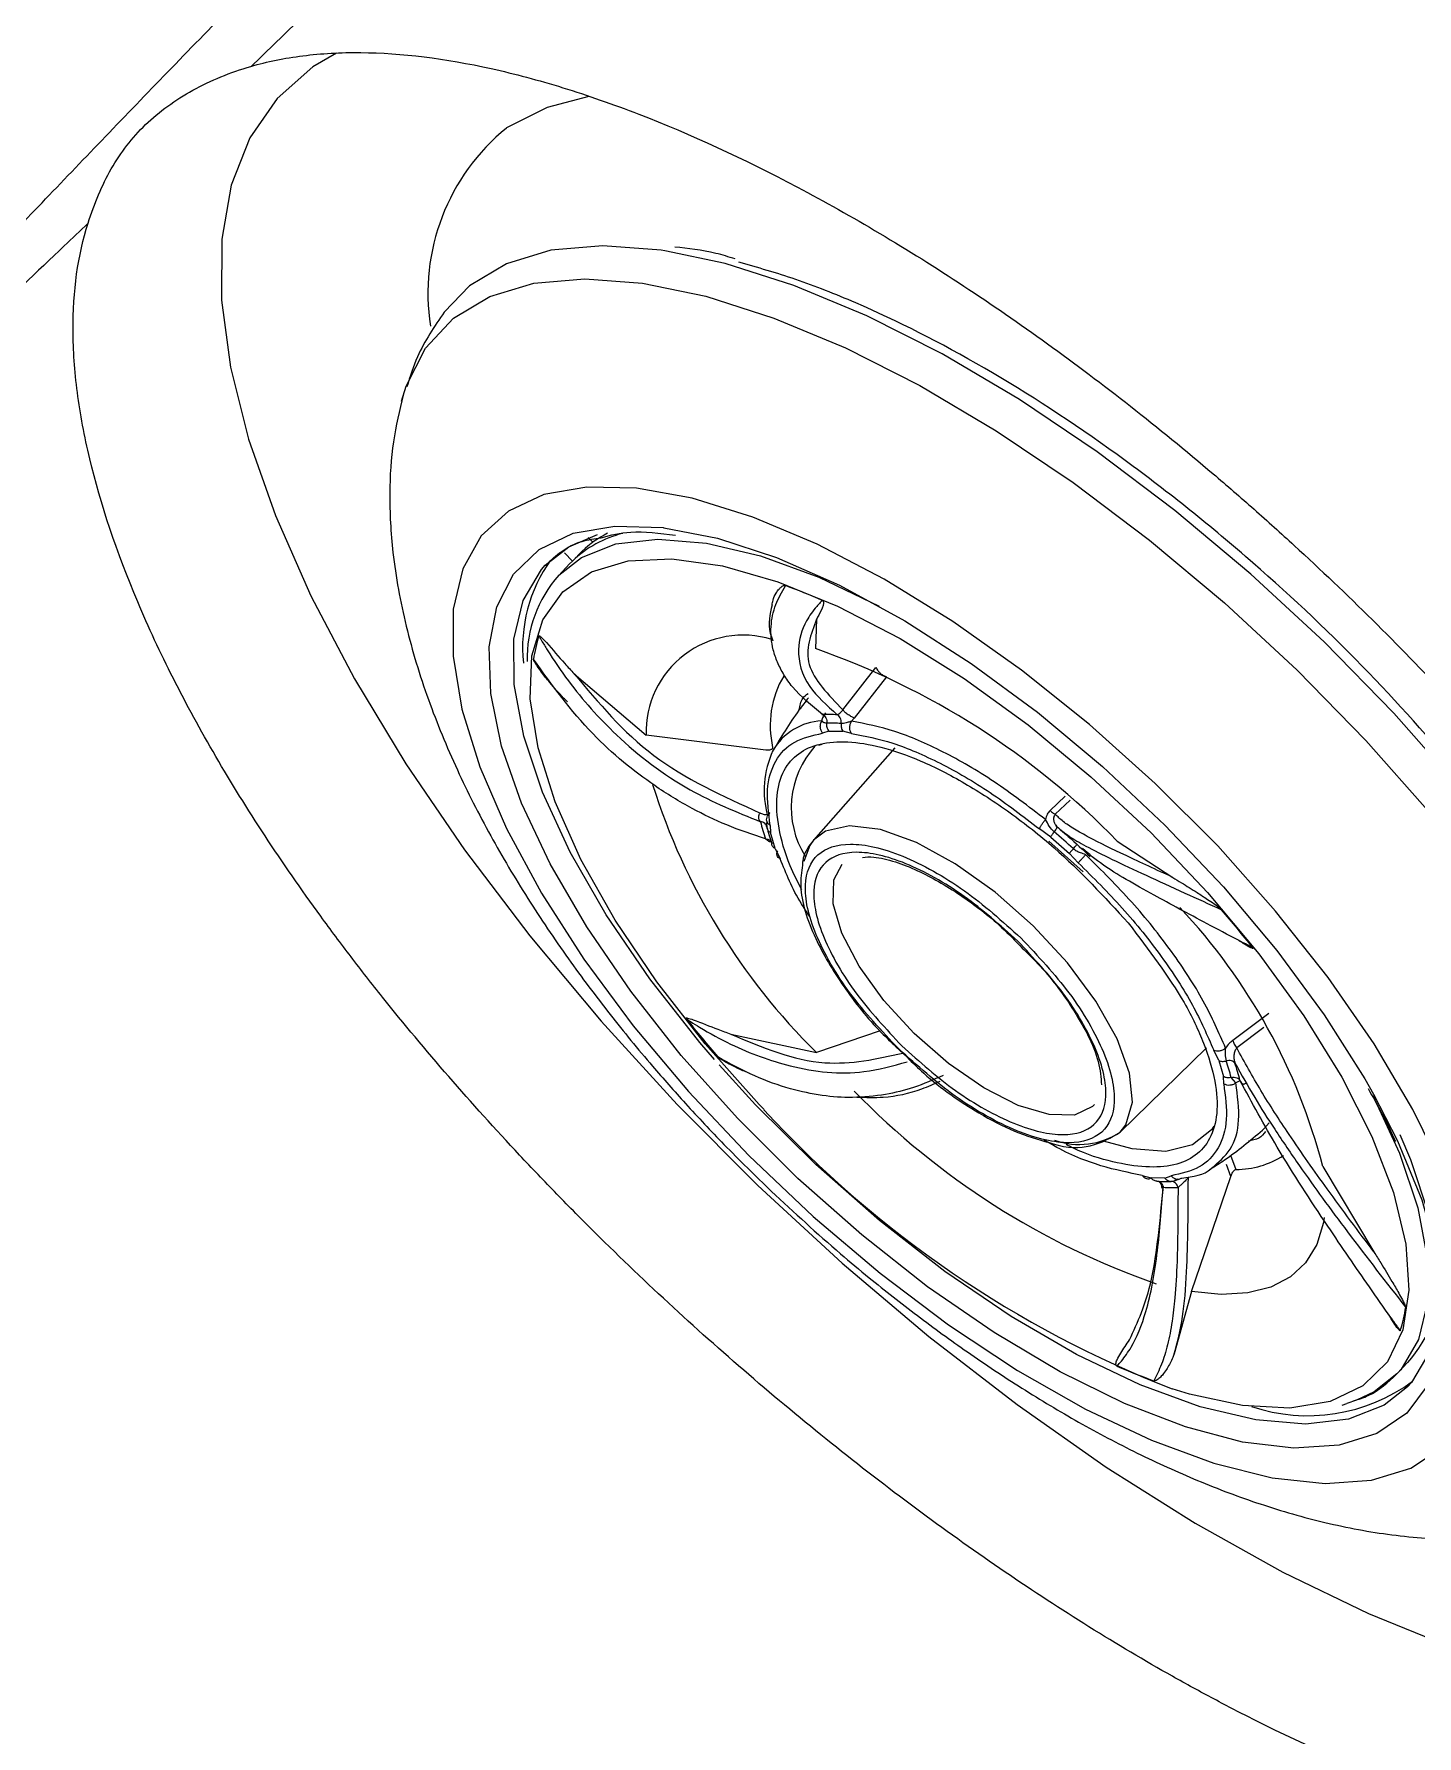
# Model space of a CAD drawing. Header units: inches. Extents: x 2 to 86, y -22 to 129.
# Drawn here: x 67.123 to 68.759, y 69.272 to 71.286 of the extents above; entities that cross this region are included whole.
import ezdxf

# ---------------------------------------------------------------- set-up
doc = ezdxf.new("R2010")
doc.units = ezdxf.units.IN
doc.header["$MEASUREMENT"] = 0
doc.layers.add('BDIM_CYAN', color=4, linetype='Continuous')

# ---------------------------------------------------------------- blocks, each defined once
blk = doc.blocks.new('2020 RHYTHM')
at = {"layer": 'BDIM_CYAN', "color": 3}
for p, q in [((65.4053, 69.705), (65.4106, 69.6994)), ((65.3772, 69.6871), (65.3864, 69.6773)), ((65.3981, 69.6888), (65.3864, 69.6773)), ((65.3832, 69.674), (65.3702, 69.6603)), ((65.3864, 69.6773), (65.3832, 69.674)), ((65.6754, 69.6083), (65.674, 69.5735)), ((65.3885, 69.5439), (65.4736, 69.4713)), ((65.7066, 69.501), (65.7457, 69.5513)), ((65.7583, 69.5404), (65.7201, 69.4915)), ((65.7201, 69.4915), (65.7169, 69.4876)), ((65.6154, 69.4534), (65.4736, 69.4713)), ((65.678, 69.4594), (65.6822, 69.4605)), ((65.6901, 69.4761), (65.6826, 69.4735)), ((65.6901, 69.4761), (65.7066, 69.4758)), ((65.7168, 69.4731), (65.7066, 69.4758)), ((65.7682, 69.4563), (65.6719, 69.3471)), ((65.9697, 69.3991), (65.9518, 69.3821)), ((65.9754, 69.3942), (65.9579, 69.3776)), ((65.6206, 69.3645), (65.6208, 69.3562)), ((65.9525, 69.3507), (65.9391, 69.3604)), ((65.9603, 69.3623), (65.9584, 69.3648)), ((65.6264, 69.3371), (65.6208, 69.3562)), ((65.9503, 69.3456), (65.991, 69.3093)), ((65.9525, 69.3507), (65.9746, 69.3313)), ((66.0313, 69.3457), (66.097, 69.3029)), ((65.6264, 69.3371), (65.6324, 69.3248)), ((65.9851, 69.3202), (65.9746, 69.3313)), ((66.2107, 69.1419), (66.168, 69.1098)), ((65.5738, 69.1175), (65.6753, 69.0956)), ((65.7505, 69.1212), (65.6753, 69.0956)), ((66.2049, 69.1254), (66.1726, 69.1011)), ((65.7694, 69.1026), (65.7827, 69.09)), ((66.0347, 69.0016), (66.137, 69.1011)), ((66.1513, 69.0863), (66.1454, 69.0985)), ((66.1513, 69.0863), (66.1569, 69.0672)), ((66.1572, 69.0588), (66.1569, 69.0672)), ((66.1717, 69.0597), (66.1661, 69.0661)), ((66.1757, 69.0616), (66.1717, 69.0597)), ((66.1658, 68.9489), (66.1607, 68.963)), ((66.1654, 68.9744), (66.1717, 68.9573)), ((66.2746, 68.9607), (66.3351, 68.8597)), ((66.0609, 68.9503), (66.0711, 68.9475)), ((66.0876, 68.9472), (66.0711, 68.9475)), ((66.0876, 68.9472), (66.0951, 68.9498)), ((66.1034, 68.9456), (66.0992, 68.9442)), ((66.1034, 68.9456), (66.1026, 68.9458)), ((66.119, 68.8128), (66.1658, 68.9489)), ((66.119, 68.8128), (66.0988, 68.739)), ((66.3622, 68.7154), (66.3753, 68.7291)), ((66.2974, 68.6785), (66.3028, 68.6805)), ((66.3143, 68.6842), (66.3029, 68.6804))]:
    blk.add_line(p, q, dxfattribs=at)
at = {"layer": 'BDIM_CYAN', "color": 3, "flags": 128}
for points in [[(65.1073, 70.2783), (65.0794, 70.2619), (65.0369, 70.2247), (65.0046, 70.178), (64.9827, 70.1222), (64.9716, 70.058), (64.9713, 69.9859), (64.9818, 69.9068), (65.0031, 69.8215), (65.0349, 69.731), (65.0769, 69.6361), (65.1286, 69.5379), (65.1895, 69.4374), (65.2589, 69.3357), (65.3361, 69.2338), (65.4203, 69.1329), (65.5106, 69.034), (65.606, 68.9382), (65.7056, 68.8464), (65.8082, 68.7597), (65.9127, 68.679), (66.0182, 68.6051), (66.1234, 68.5388), (66.2272, 68.4808), (66.3286, 68.4317), (66.4264, 68.392)], [(65.4057, 70.227), (65.3564, 70.214), (65.3085, 70.1897)], [(65.4959, 70.0444), (65.4915, 70.0451), (65.4224, 70.0503), (65.3611, 70.045), (65.3083, 70.0291), (65.2648, 70.0031), (65.2348, 69.9719)], [(66.4357, 69.41), (66.3586, 69.4971), (66.276, 69.5815), (66.1892, 69.6619), (66.0993, 69.7372), (66.0076, 69.8063), (65.9154, 69.8683), (65.824, 69.9223), (65.7347, 69.9676), (65.6487, 70.0034), (65.5672, 70.0294), (65.4959, 70.0444)], [(65.1842, 69.8663), (65.1898, 69.8842), (65.2126, 69.929), (65.2457, 69.9645), (65.2886, 69.9902), (65.3407, 70.0059), (65.4013, 70.0111), (65.4695, 70.006), (65.5443, 69.9905), (65.6247, 69.9648), (65.7096, 69.9295), (65.7978, 69.8848), (65.888, 69.8315), (65.979, 69.7703), (66.0695, 69.702), (66.1583, 69.6277), (66.244, 69.5483), (66.3255, 69.465), (66.4016, 69.379)], [(66.2187, 69.2631), (66.1501, 69.3401), (66.0763, 69.4141), (65.9985, 69.4839), (65.9181, 69.5482), (65.8366, 69.6058), (65.7554, 69.6558), (65.676, 69.6972), (65.5998, 69.7293), (65.5281, 69.7515), (65.4623, 69.7634), (65.4034, 69.7648), (65.3526, 69.7558), (65.3107, 69.7363), (65.2786, 69.7069), (65.2567, 69.668), (65.2455, 69.6203), (65.2452, 69.5647), (65.2557, 69.5021), (65.2769, 69.4337), (65.3085, 69.3607), (65.3497, 69.2843), (65.4, 69.2061), (65.4584, 69.1273), (65.5239, 69.0494), (65.5952, 68.9737), (65.6712, 68.9016), (65.7505, 68.8344), (65.8316, 68.7733), (65.9131, 68.7194), (65.9936, 68.6736), (66.0716, 68.6368), (66.1457, 68.6096), (66.2147, 68.5925), (66.2772, 68.5858), (66.3321, 68.5896), (66.3786, 68.6039), (66.4156, 68.6284)], [(66.4176, 68.9536), (66.3811, 69.0284), (66.3352, 69.1059), (66.2808, 69.1846), (66.2187, 69.2631)], [(65.5153, 69.0923), (65.4555, 69.1683), (65.4034, 69.2443), (65.36, 69.3189), (65.3262, 69.3908), (65.3026, 69.4583), (65.2898, 69.5204), (65.2879, 69.5756), (65.297, 69.6231), (65.3169, 69.6618), (65.3472, 69.6909), (65.3873, 69.7101), (65.4365, 69.7187), (65.4938, 69.7168), (65.4946, 69.7167)], [(65.3544, 69.6723), (65.3821, 69.6941), (65.4161, 69.7085)], [(65.3702, 69.6604), (65.3971, 69.6815), (65.438, 69.6976), (65.4877, 69.7033), (65.545, 69.6985), (65.6089, 69.6833), (65.678, 69.658), (65.7494, 69.624)], [(65.4946, 69.7167), (65.5581, 69.7042), (65.6281, 69.6814), (65.7025, 69.6486), (65.7797, 69.6066), (65.8584, 69.5562), (65.937, 69.4983), (66.0139, 69.434), (66.0877, 69.3647), (66.1569, 69.2917), (66.2202, 69.2164), (66.2763, 69.1402), (66.3241, 69.0647), (66.3345, 69.0465)], [(65.5545, 69.0875), (65.5373, 69.1076), (65.478, 69.183), (65.4265, 69.2585), (65.3839, 69.3326), (65.3511, 69.4036), (65.3288, 69.4702), (65.3174, 69.5311), (65.3171, 69.5849), (65.328, 69.6306), (65.3498, 69.6672), (65.3544, 69.6723)], [(65.5434, 69.106), (65.4862, 69.1792), (65.4369, 69.2524), (65.3966, 69.324), (65.366, 69.3924), (65.3459, 69.4563), (65.3366, 69.5143), (65.3385, 69.565), (65.3513, 69.6076), (65.375, 69.6409), (65.4089, 69.6644), (65.4523, 69.6775), (65.5043, 69.6799), (65.5639, 69.6716), (65.6297, 69.6528), (65.7003, 69.6239), (65.7742, 69.5854), (65.8499, 69.5383), (65.9257, 69.4835), (66.0001, 69.4221), (66.0714, 69.3556), (66.1381, 69.2852), (66.1988, 69.2125), (66.2522, 69.1392), (66.2971, 69.0666), (66.3327, 68.9964), (66.3581, 68.93), (66.3728, 68.8689), (66.3765, 68.8144), (66.3692, 68.7677), (66.3509, 68.7296), (66.322, 68.7011), (66.2832, 68.6828), (66.2354, 68.675), (66.1794, 68.678), (66.1166, 68.6915), (66.0964, 68.6977)], [(66.0347, 69.0016), (66.0416, 69.0103), (66.0494, 69.0368), (66.0458, 69.0714), (66.0311, 69.112), (66.0061, 69.1563), (65.9723, 69.2017), (65.9317, 69.2457), (65.8866, 69.2855), (65.8396, 69.3189), (65.7935, 69.3441), (65.7509, 69.3594), (65.7144, 69.364), (65.6859, 69.3577), (65.6719, 69.3471)], [(65.6719, 69.3471), (65.6673, 69.3408), (65.6605, 69.3219)], [(66.0045, 69.034), (66.0021, 69.0317), (65.9807, 69.0217), (65.9506, 69.0222), (65.914, 69.0331), (65.8733, 69.0538), (65.8314, 69.0827), (65.7911, 69.1181), (65.7551, 69.1573), (65.7259, 69.1978), (65.7054, 69.2368), (65.6951, 69.2716), (65.6957, 69.3), (65.7058, 69.3185)], [(65.6132, 69.0281), (65.6073, 69.0343), (65.5434, 69.106)], [(66.3345, 69.0465), (66.3628, 68.9913), (66.3916, 68.9215), (66.4098, 68.8565), (66.4172, 68.7977), (66.4136, 68.7462), (66.3991, 68.703), (66.3739, 68.669), (66.3386, 68.6448), (66.2938, 68.6309), (66.2404, 68.6275), (66.1795, 68.6348), (66.1122, 68.6526), (66.0398, 68.6804), (65.9638, 68.7179), (65.8857, 68.7642), (65.8068, 68.8185), (65.7289, 68.8798), (65.6534, 68.9467), (65.5817, 69.018), (65.5153, 69.0923)], [(66.3748, 68.7001), (66.3472, 68.6784), (66.3051, 68.6619), (66.2541, 68.656), (66.1951, 68.661), (66.1293, 68.6766), (66.0582, 68.7026), (65.9832, 68.7385), (65.9057, 68.7834), (65.8274, 68.8366), (65.7499, 68.8969), (65.6747, 68.9631), (65.6033, 69.0338), (65.5601, 69.0811)], [(66.3339, 69.0449), (66.3654, 68.9766), (66.3871, 68.9118), (66.3982, 68.8527), (66.3984, 68.8004), (66.3879, 68.756), (66.3667, 68.7203), (66.3622, 68.7154)], [(66.1456, 69.0085), (66.1427, 69.0043), (66.1205, 68.9863), (66.0888, 68.9786), (66.0488, 68.9817), (66.0151, 68.9909)], [(66.202, 69.0027), (66.2049, 69.0054), (66.2111, 69.0124)], [(66.3655, 68.9986), (66.3782, 68.9689), (66.4005, 68.9023), (66.4119, 68.8414), (66.4122, 68.7876), (66.4013, 68.7419), (66.3795, 68.7053), (66.3748, 68.7001)], [(66.2762, 68.9003), (66.2752, 68.8944), (66.2673, 68.8685), (66.2542, 68.847), (66.2361, 68.8301), (66.2131, 68.8181), (66.1857, 68.8112), (66.1542, 68.8094), (66.119, 68.8128)], [(66.3622, 68.7154), (66.3353, 68.6942), (66.3143, 68.6842)]]:
    blk.add_lwpolyline(points, dxfattribs=at)
at = {"layer": 'BDIM_CYAN', "color": 3}
for centre, radius, start, end in [((65.4673, 69.9941), 0.2519, 129.0788, 188.884), ((65.4791, 69.5791), 0.135, 104.1345, 133.331), ((65.4847, 69.5989), 0.1249, 117.0447, 133.9413), ((65.5049, 69.5752), 0.1774, 144.4047, 186.0688), ((65.4828, 69.5613), 0.15, 138.6426, 181.1394), ((65.3816, 68.9443), 0.7493, 66.3567, 69.944), ((65.5043, 69.538), 0.1655, 162.1808, 172.006), ((65.5882, 69.475), 0.1146, 72.5228, 181.8169), ((65.3701, 68.7028), 0.9223, 44.1979, 70.7615), ((65.7359, 69.4826), 0.1154, 149.491, 192.9821), ((65.6848, 69.4176), 0.0706, 92.6507, 149.936), ((65.6885, 69.3394), 0.1563, 85.851, 92.2576), ((65.6935, 69.334), 0.1514, 85.8509, 92.2576), ((65.7272, 69.4056), 0.1138, 155.4005, 195.2988), ((65.7545, 69.3853), 0.109, 138.0132, 211.7543), ((66.215, 69.6436), 0.7691, 197.4679, 225.4321), ((65.8754, 69.4361), 0.2747, 194.1978, 198.5973), ((65.8745, 69.4277), 0.266, 194.1977, 198.5973), ((65.4036, 68.7026), 0.8566, 47.7754, 49.7927), ((65.5888, 68.7823), 0.7086, 14.5751, 43.1924), ((65.0554, 68.3195), 1.4497, 38.3827, 40.6928), ((66.6576, 70.0358), 1.4497, 218.3827, 220.6931), ((65.9082, 69.0009), 0.266, 14.1977, 18.5973), ((65.9102, 68.9955), 0.2747, 14.1977, 18.5973), ((66.3813, 69.6929), 0.9223, 224.1979, 250.7615), ((66.5652, 69.9019), 1.2923, 222.5497, 248.7297), ((65.9864, 69.0738), 0.0869, 250.3039, 303.8022), ((66.1727, 69.0583), 0.1009, 269.4559, 303.1202), ((66.0895, 69.1022), 0.1591, 265.933, 269.4708), ((66.097, 69.0922), 0.1564, 265.8519, 272.2571), ((66.0893, 69.0845), 0.1414, 269.4847, 272.3641), ((66.2642, 68.8277), 0.1486, 318.4041, 2.1336), ((66.2087, 68.8173), 0.1655, 342.1808, 352.006), ((66.3313, 69.4111), 0.7493, 246.3567, 249.9443), ((66.2567, 68.8749), 0.209, 251.4579, 306.4282)]:
    blk.add_arc(centre, radius, start, end, dxfattribs=at)
for points, knots in [([(69.1048, 74.7616), (69.0956, 74.7524), (69.0816, 74.7383), (69.056, 74.7129), (69.0282, 74.685), (68.9587, 74.6155), (68.8566, 74.5135), (68.7116, 74.3683), (68.5697, 74.2266), (68.4156, 74.0724), (68.2517, 73.9085), (68.0924, 73.7493), (67.92, 73.5768), (67.7419, 73.3987), (67.5327, 73.1895), (67.2797, 72.9366), (66.9939, 72.6509), (66.6585, 72.3153), (66.3273, 71.9843), (66.0323, 71.6891), (65.7968, 71.4537), (65.616, 71.2727), (65.431, 71.088), (65.216, 70.8728), (64.9666, 70.6234), (64.6903, 70.3472), (64.4313, 70.0881), (64.2268, 69.8836), (64.0824, 69.7393), (63.9715, 69.6283), (63.8651, 69.522), (63.7679, 69.4247), (63.6858, 69.3427), (63.6153, 69.2722), (63.5707, 69.2275), (63.5493, 69.2061)], [0, 0, 0, 0, 0.006365, 0.009764, 0.017568, 0.025492, 0.056944, 0.085563, 0.119845, 0.147412, 0.182746, 0.222022, 0.245651, 0.28829, 0.330227, 0.371459, 0.438659, 0.497267, 0.56305, 0.62302, 0.656055, 0.685845, 0.715413, 0.748649, 0.790911, 0.832792, 0.874293, 0.905722, 0.922128, 0.937153, 0.954064, 0.968581, 0.979884, 0.990356, 1, 1, 1, 1]), ([(63.7443, 69.0474), (63.7552, 69.0583), (63.7772, 69.0804), (63.8108, 69.1142), (63.8453, 69.1492), (63.8807, 69.1851), (63.917, 69.2221), (63.9542, 69.2602), (63.9923, 69.2994), (64.0313, 69.3396), (64.1078, 69.4189), (64.2325, 69.5488), (64.3619, 69.6847), (64.4588, 69.7866), (64.5144, 69.845), (64.5732, 69.9068), (64.6352, 69.972), (64.7003, 70.0402), (64.7684, 70.1114), (64.8394, 70.1854), (64.913, 70.2617), (64.9894, 70.3404), (65.0407, 70.3929), (65.0669, 70.4197)], [0, 0, 0, 0, 0.025449, 0.0514793, 0.078091, 0.1052843, 0.1330592, 0.1614161, 0.190355, 0.219876, 0.2499794, 0.3637356, 0.499981, 0.538926, 0.5803295, 0.6241909, 0.6705096, 0.7192849, 0.7705162, 0.8242031, 0.8803456, 0.938944, 1, 1, 1, 1]), ([(65.1262, 70.379), (65.1164, 70.3694), (65.0967, 70.3502), (65.0668, 70.3212), (65.0367, 70.2919), (65.0163, 70.2722), (65.0061, 70.2623)], [0, 0, 0, 0, 0.247924, 0.497231, 0.747922, 1, 1, 1, 1]), ([(65.0059, 70.2626), (65.0252, 70.2682), (65.0458, 70.2724), (65.0892, 70.2779), (65.1121, 70.2792), (65.1843, 70.2785), (65.2357, 70.2721), (65.3179, 70.2539), (65.3462, 70.2463), (65.3898, 70.2329), (65.4045, 70.228), (65.4345, 70.2176), (65.4497, 70.212), (65.526, 70.1824), (65.5886, 70.1536), (65.6849, 70.1027), (65.7174, 70.0844), (65.7831, 70.0454), (65.8165, 70.0245), (65.9158, 69.9591), (65.9816, 69.9116), (66.0797, 69.8347), (66.1122, 69.8081), (66.161, 69.7667), (66.1771, 69.7527), (66.2092, 69.7244), (66.225, 69.7101), (66.3035, 69.6381), (66.364, 69.5783), (66.4366, 69.5009), (66.4509, 69.4853), (66.4794, 69.4538), (66.4935, 69.4378), (66.535, 69.39), (66.5617, 69.358), (66.6386, 69.262), (66.6858, 69.1977), (66.7505, 69.1011), (66.7711, 69.0687), (66.8095, 69.005), (66.8273, 68.9736), (66.8769, 68.8806), (66.9047, 68.8204), (66.9327, 68.7473), (66.938, 68.7328), (66.9477, 68.7043), (66.9522, 68.6903), (66.9645, 68.6488), (66.978, 68.5953), (66.9856, 68.5453), (66.9901, 68.497), (66.9909, 68.4737), (66.9887, 68.4069), (66.9811, 68.3673), (66.961, 68.3151), (66.9529, 68.2989), (66.9384, 68.2765), (66.9332, 68.2693), (66.922, 68.2556), (66.9161, 68.2491), (66.8847, 68.2184), (66.8543, 68.1996), (66.8009, 68.1799), (66.7818, 68.1747), (66.7512, 68.1692), (66.7407, 68.1677), (66.719, 68.1655), (66.708, 68.1647), (66.6514, 68.1629), (66.6022, 68.1673), (66.5225, 68.1826), (66.495, 68.1892), (66.4379, 68.2053), (66.4087, 68.2147), (66.3196, 68.247), (66.258, 68.2738), (66.178, 68.3137), (66.1619, 68.3221), (66.1294, 68.3394), (66.1129, 68.3484), (66.0637, 68.3761), (66.0308, 68.3956), (65.9318, 68.4573), (65.8654, 68.5025), (65.7653, 68.5765), (65.7318, 68.6022), (65.6659, 68.6548), (65.6333, 68.6818), (65.5369, 68.7645), (65.4742, 68.8222), (65.3979, 68.8977), (65.3828, 68.913), (65.3531, 68.9435), (65.3384, 68.9588), (65.2952, 69.005), (65.2393, 69.0669), (65.1869, 69.1297), (65.149, 69.1771), (65.1366, 69.193), (65.1123, 69.2249), (65.1003, 69.2409), (65.0421, 69.3209), (65.0007, 69.3839), (64.9464, 69.4769), (64.9297, 69.5076), (64.9065, 69.5534), (64.8991, 69.5686), (64.885, 69.5989), (64.8783, 69.614), (64.8469, 69.6881), (64.828, 69.7446), (64.8088, 69.8251), (64.8039, 69.8512), (64.7989, 69.8894), (64.7977, 69.9019), (64.796, 69.9264), (64.7955, 69.9383), (64.7952, 69.9967), (64.8012, 70.0391), (64.8133, 70.077)], [0, 0, 0, 0, 0.015625, 0.015625, 0.03125, 0.03125, 0.0625, 0.0625, 0.078125, 0.078125, 0.085938, 0.085938, 0.09375, 0.09375, 0.125, 0.125, 0.140625, 0.140625, 0.15625, 0.15625, 0.1875, 0.1875, 0.203125, 0.203125, 0.210938, 0.210938, 0.21875, 0.21875, 0.25, 0.25, 0.257813, 0.257813, 0.265625, 0.265625, 0.28125, 0.28125, 0.3125, 0.3125, 0.328125, 0.328125, 0.34375, 0.34375, 0.375, 0.375, 0.382813, 0.382813, 0.390625, 0.390625, 0.40625, 0.421875, 0.421875, 0.4375, 0.4375, 0.46875, 0.46875, 0.484375, 0.484375, 0.492188, 0.492188, 0.5, 0.5, 0.53125, 0.53125, 0.546875, 0.546875, 0.554688, 0.554688, 0.5625, 0.5625, 0.59375, 0.59375, 0.609375, 0.609375, 0.625, 0.625, 0.65625, 0.65625, 0.664063, 0.664063, 0.671875, 0.671875, 0.6875, 0.6875, 0.71875, 0.71875, 0.734375, 0.734375, 0.75, 0.75, 0.78125, 0.78125, 0.789063, 0.789063, 0.796875, 0.796875, 0.8125, 0.828125, 0.828125, 0.835938, 0.835938, 0.84375, 0.84375, 0.875, 0.875, 0.890625, 0.890625, 0.898438, 0.898438, 0.90625, 0.90625, 0.9375, 0.9375, 0.953125, 0.953125, 0.960938, 0.960938, 0.96875, 0.96875, 1, 1, 1, 1]), ([(64.8133, 70.077), (64.817, 70.0888), (64.8211, 70.1), (64.8302, 70.1215), (64.8352, 70.1317), (64.8519, 70.1608), (64.8653, 70.1782), (64.8975, 70.2092), (64.9163, 70.2228), (64.9584, 70.246), (64.9817, 70.2555), (65.0059, 70.2626)], [0, 0, 0, 0, 0.125, 0.125, 0.25, 0.25, 0.5, 0.5, 0.75, 0.75, 1, 1, 1, 1]), ([(64.8133, 70.077), (64.8039, 70.0681), (64.7622, 70.0284), (64.681, 69.9511), (64.5629, 69.8385), (64.4312, 69.7131), (64.2998, 69.5878), (64.1823, 69.4753), (64.0861, 69.3826), (64.0055, 69.3046), (63.9351, 69.236), (63.8683, 69.1704), (63.8048, 69.1078), (63.7642, 69.0673), (63.7443, 69.0474)], [0, 0, 0, 0, 0.026068, 0.115966, 0.22419, 0.350742, 0.476185, 0.5844, 0.675389, 0.745148, 0.812487, 0.877408, 0.939911, 1, 1, 1, 1]), ([(65.5791, 70.0347), (65.5714, 70.0371), (65.5459, 70.045), (65.5234, 70.0472), (65.5076, 70.0487)], [0, 0, 0, 0, 0.3001902, 1, 1, 1, 1]), ([(66.4403, 69.4221), (66.4015, 69.4662), (66.3215, 69.5571), (66.2062, 69.6643), (66.1078, 69.7459), (66.0046, 69.8241), (65.8732, 69.9099), (65.746, 69.9741), (65.6501, 70.0119), (65.6057, 70.0245), (65.5834, 70.0308)], [0, 0, 0, 0, 0.153246, 0.315672, 0.400361, 0.485067, 0.657836, 0.830604, 0.915293, 1, 1, 1, 1]), ([(65.2348, 69.9719), (65.2231, 69.9548), (65.2043, 69.9271), (65.1943, 69.8954), (65.1905, 69.8833)], [0, 0, 0, 0, 0.6192959, 1, 1, 1, 1]), ([(65.1862, 69.8736), (65.1818, 69.8555), (65.173, 69.819), (65.169, 69.7555), (65.173, 69.6822), (65.1881, 69.6001), (65.2142, 69.5142), (65.2483, 69.4316), (65.2881, 69.3532), (65.3323, 69.2787), (65.3798, 69.2081), (65.4295, 69.1418), (65.4763, 69.0847), (65.5216, 69.0335), (65.5682, 68.9837), (65.603, 68.9498), (65.6219, 68.9314)], [0, 0, 0, 0, 0.064986, 0.130902, 0.203531, 0.292398, 0.381174, 0.466794, 0.547278, 0.624251, 0.698775, 0.76833, 0.833888, 0.882172, 0.936132, 1, 1, 1, 1]), ([(65.3545, 69.6724), (65.3669, 69.6838), (65.384, 69.6995), (65.4127, 69.7037), (65.4206, 69.7049)], [0, 0, 0, 0, 0.725338, 1, 1, 1, 1]), ([(65.4206, 69.7049), (65.4316, 69.7078), (65.456, 69.7144), (65.4899, 69.7101), (65.5085, 69.7077)], [0, 0, 0, 0, 0.449958, 1, 1, 1, 1]), ([(65.6824, 69.4957), (65.6695, 69.5062), (65.6513, 69.5211), (65.6364, 69.5427), (65.6288, 69.5574), (65.6223, 69.5765), (65.6203, 69.5997), (65.6256, 69.6252), (65.6344, 69.6407), (65.6386, 69.6481)], [0, 0, 0, 0, 0.229238, 0.322198, 0.414546, 0.50635, 0.67863, 0.847274, 1, 1, 1, 1]), ([(65.6228, 69.6254), (65.6231, 69.6272), (65.6239, 69.6321), (65.6267, 69.6384), (65.6302, 69.6437), (65.6338, 69.6466), (65.6358, 69.6487), (65.6383, 69.6482), (65.6386, 69.6481)], [0, 0, 0, 0, 0.191797, 0.519052, 0.729035, 0.856173, 0.983899, 1, 1, 1, 1]), ([(65.6228, 69.6254), (65.6202, 69.6143), (65.617, 69.6003), (65.6225, 69.5859), (65.6236, 69.5829)], [0, 0, 0, 0, 0.794652, 1, 1, 1, 1]), ([(65.6821, 69.6307), (65.6818, 69.6304), (65.6811, 69.6296), (65.6788, 69.6272), (65.672, 69.6197), (65.6594, 69.6019), (65.6504, 69.5704), (65.661, 69.5304), (65.6877, 69.5063), (65.6998, 69.4954)], [0, 0, 0, 0, 0.007325, 0.019566, 0.05865, 0.192116, 0.441769, 0.746986, 1, 1, 1, 1]), ([(65.6821, 69.6307), (65.6822, 69.6306), (65.6824, 69.6305), (65.6827, 69.6303), (65.683, 69.6301), (65.6832, 69.6298), (65.6835, 69.6291), (65.6839, 69.6271), (65.6822, 69.6213), (65.6788, 69.615), (65.6762, 69.61), (65.6754, 69.6083)], [0, 0, 0, 0, 0.0055006, 0.0110552, 0.016084, 0.0215799, 0.030977, 0.0603237, 0.1952739, 0.7306037, 1, 1, 1, 1]), ([(65.6754, 69.6083), (65.6686, 69.5904), (65.6549, 69.5542), (65.6893, 69.5189), (65.7066, 69.501)], [0, 0, 0, 0, 0.495173, 1, 1, 1, 1]), ([(65.3468, 69.5887), (65.3468, 69.5887), (65.3468, 69.5888), (65.347, 69.5889), (65.3473, 69.5888), (65.3476, 69.5887), (65.3485, 69.5881), (65.3514, 69.5855), (65.3613, 69.5744), (65.3738, 69.5599), (65.3848, 69.5479), (65.3885, 69.5439)], [0, 0, 0, 0, 0.005501, 0.011055, 0.016084, 0.02158, 0.030977, 0.060324, 0.195274, 0.730604, 1, 1, 1, 1]), ([(65.3468, 69.5887), (65.3472, 69.588), (65.3482, 69.5861), (65.3515, 69.5806), (65.3619, 69.5633), (65.3884, 69.5244), (65.4409, 69.4654), (65.518, 69.4059), (65.5806, 69.3803), (65.6091, 69.3687)], [0, 0, 0, 0, 0.007325, 0.019566, 0.058651, 0.192116, 0.441769, 0.746986, 1, 1, 1, 1]), ([(65.3805, 69.5108), (65.379, 69.5122), (65.3716, 69.5196), (65.3613, 69.5313), (65.3511, 69.5441), (65.3454, 69.552), (65.3424, 69.5567), (65.341, 69.5592), (65.3405, 69.5605), (65.3405, 69.5609), (65.3405, 69.561)], [0, 0, 0, 0, 0.09067, 0.459459, 0.695881, 0.838809, 0.921265, 0.967046, 0.991712, 1, 1, 1, 1]), ([(65.615, 69.3485), (65.5996, 69.3537), (65.5698, 69.3636), (65.5258, 69.3849), (65.4848, 69.4098), (65.4456, 69.4396), (65.3934, 69.4872), (65.3623, 69.5306), (65.3405, 69.561)], [0, 0, 0, 0, 0.134858, 0.259599, 0.404069, 0.533562, 0.672142, 1, 1, 1, 1]), ([(65.3885, 69.5439), (65.4175, 69.5093), (65.476, 69.4393), (65.5642, 69.3993), (65.6087, 69.3791)], [0, 0, 0, 0, 0.495173, 1, 1, 1, 1]), ([(65.7457, 69.5513), (65.746, 69.5506), (65.7466, 69.5494), (65.748, 69.5474), (65.7496, 69.5457), (65.7512, 69.5442), (65.753, 69.5428), (65.7549, 69.5416), (65.7567, 69.5408), (65.7578, 69.5405), (65.7583, 69.5404)], [0, 0, 0, 0, 0.156145, 0.293104, 0.410773, 0.509038, 0.632748, 0.755842, 0.878271, 1, 1, 1, 1]), ([(65.6549, 69.5011), (65.6558, 69.5061), (65.6573, 69.5144), (65.663, 69.5189), (65.6653, 69.5207)], [0, 0, 0, 0, 0.607414, 1, 1, 1, 1]), ([(65.6659, 69.5155), (65.6621, 69.5106), (65.6464, 69.4905), (65.633, 69.4683), (65.6229, 69.4514)], [0, 0, 0, 0, 0.243613, 1, 1, 1, 1]), ([(65.6998, 69.4954), (65.7002, 69.4955), (65.7009, 69.4958), (65.7024, 69.4969), (65.7037, 69.498), (65.7047, 69.499), (65.7057, 69.5), (65.7063, 69.5007), (65.7066, 69.501)], [0, 0, 0, 0, 0.277558, 0.532524, 0.651825, 0.767232, 0.882131, 1, 1, 1, 1]), ([(65.7201, 69.4915), (65.7197, 69.4917), (65.7188, 69.492), (65.717, 69.4928), (65.715, 69.494), (65.7128, 69.4954), (65.7107, 69.497), (65.7089, 69.4985), (65.7075, 69.4999), (65.7069, 69.5006), (65.7066, 69.501)], [0, 0, 0, 0, 0.112211, 0.235183, 0.366441, 0.502102, 0.637431, 0.767756, 0.88937, 1, 1, 1, 1]), ([(65.6858, 69.4976), (65.6848, 69.496), (65.6827, 69.4926), (65.6819, 69.4897), (65.6815, 69.4881)], [0, 0, 0, 0, 0.459352, 1, 1, 1, 1]), ([(65.6876, 69.4853), (65.6861, 69.4855), (65.6834, 69.4859), (65.6821, 69.4874), (65.6815, 69.4881)], [0, 0, 0, 0, 0.571404, 1, 1, 1, 1]), ([(65.682, 69.496), (65.6819, 69.4958), (65.6816, 69.4952), (65.6821, 69.4955), (65.6824, 69.4957)], [0, 0, 0, 0, 0.375796, 1, 1, 1, 1]), ([(65.7045, 69.4851), (65.7045, 69.4862), (65.7046, 69.4885), (65.7036, 69.4916), (65.702, 69.494), (65.7005, 69.4949), (65.6998, 69.4954)], [0, 0, 0, 0, 0.266689, 0.531115, 0.778754, 1, 1, 1, 1]), ([(65.7045, 69.4851), (65.7044, 69.4842), (65.7043, 69.4825), (65.7047, 69.48), (65.7054, 69.4777), (65.7062, 69.4764), (65.7066, 69.4758)], [0, 0, 0, 0, 0.257259, 0.51339, 0.762603, 1, 1, 1, 1]), ([(65.7169, 69.4876), (65.7159, 69.4874), (65.7146, 69.487), (65.7124, 69.4863), (65.7101, 69.4857), (65.7072, 69.485), (65.7054, 69.485), (65.7045, 69.4851)], [0, 0, 0, 0, 0.224307, 0.303573, 0.473827, 0.745729, 1, 1, 1, 1]), ([(65.9465, 69.3713), (65.9262, 69.3868), (65.8856, 69.4179), (65.8247, 69.4529), (65.7667, 69.4782), (65.7335, 69.4845), (65.7169, 69.4876)], [0, 0, 0, 0, 0.25, 0.5, 0.75, 1, 1, 1, 1]), ([(65.6206, 69.3645), (65.6186, 69.3792), (65.6147, 69.4088), (65.6253, 69.442), (65.647, 69.4655), (65.6709, 69.4709), (65.6826, 69.4735)], [0, 0, 0, 0, 0.247012, 0.5, 0.752988, 1, 1, 1, 1]), ([(65.658, 69.2881), (65.6531, 69.2977), (65.6399, 69.324), (65.6295, 69.3623), (65.6268, 69.4007), (65.6379, 69.4395), (65.6746, 69.4667), (65.7371, 69.4633), (65.7986, 69.442), (65.8506, 69.4156), (65.9042, 69.3806), (65.9723, 69.3272), (66.0159, 69.2798), (66.0443, 69.249)], [0, 0, 0, 0, 0.044923, 0.121978, 0.199033, 0.274487, 0.414652, 0.554818, 0.630271, 0.707326, 0.784381, 0.859834, 1, 1, 1, 1]), ([(65.7168, 69.4731), (65.7327, 69.4701), (65.7648, 69.464), (65.8212, 69.4395), (65.8805, 69.4054), (65.9197, 69.3753), (65.9391, 69.3604)], [0, 0, 0, 0, 0.247011, 0.5, 0.752989, 1, 1, 1, 1]), ([(65.6234, 69.4566), (65.6234, 69.4564), (65.6234, 69.4558), (65.6229, 69.455), (65.6219, 69.4543), (65.6206, 69.4537), (65.6183, 69.4533), (65.6165, 69.4533), (65.6154, 69.4534)], [0, 0, 0, 0, 0.127623, 0.255996, 0.374285, 0.494115, 0.688929, 1, 1, 1, 1]), ([(65.6091, 69.3687), (65.6085, 69.3695), (65.6076, 69.3709), (65.607, 69.3734), (65.607, 69.3753), (65.6073, 69.3767), (65.6078, 69.3781), (65.6084, 69.3787), (65.6087, 69.3791)], [0, 0, 0, 0, 0.277554, 0.532524, 0.651828, 0.767234, 0.882133, 1, 1, 1, 1]), ([(65.6194, 69.38), (65.6195, 69.3796), (65.6197, 69.3788), (65.6193, 69.3778), (65.6184, 69.3771), (65.6169, 69.3768), (65.6149, 69.3769), (65.6128, 69.3773), (65.6107, 69.3781), (65.6093, 69.3788), (65.6087, 69.3791)], [0, 0, 0, 0, 0.11221, 0.235183, 0.36644, 0.502102, 0.63743, 0.767756, 0.889371, 1, 1, 1, 1]), ([(65.9518, 69.3821), (65.9505, 69.3806), (65.9478, 69.3775), (65.9469, 69.3735), (65.9465, 69.3713)], [0, 0, 0, 0, 0.459104, 1, 1, 1, 1]), ([(65.9518, 69.3821), (65.9524, 69.3815), (65.9537, 69.3803), (65.9554, 69.3789), (65.9569, 69.3779), (65.9576, 69.3777), (65.9579, 69.3776)], [0, 0, 0, 0, 0.245337, 0.5, 0.754663, 1, 1, 1, 1]), ([(65.6166, 69.3624), (65.6164, 69.3633), (65.6161, 69.365), (65.6143, 69.367), (65.6118, 69.3683), (65.61, 69.3686), (65.6091, 69.3687)], [0, 0, 0, 0, 0.266689, 0.531115, 0.778754, 1, 1, 1, 1]), ([(65.6165, 69.3697), (65.6165, 69.3694), (65.616, 69.3667), (65.6163, 69.3644), (65.6166, 69.3624)], [0, 0, 0, 0, 0.117252, 1, 1, 1, 1]), ([(65.9566, 69.3568), (65.9546, 69.3589), (65.9504, 69.3633), (65.9478, 69.3686), (65.9465, 69.3713)], [0, 0, 0, 0, 0.490746, 1, 1, 1, 1]), ([(65.9579, 69.3776), (65.9575, 69.3771), (65.9567, 69.376), (65.9558, 69.3735), (65.9558, 69.3701), (65.9572, 69.3661), (65.9592, 69.364), (65.9601, 69.3629)], [0, 0, 0, 0, 0.111418, 0.230072, 0.482003, 0.743082, 1, 1, 1, 1]), ([(66.097, 69.3029), (66.0778, 69.3118), (66.0396, 69.3294), (66.0028, 69.3474), (65.9801, 69.3601), (65.9665, 69.3691), (65.9608, 69.3748), (65.9579, 69.3776)], [0, 0, 0, 0, 0.284599, 0.565427, 0.713522, 0.857932, 1, 1, 1, 1]), ([(65.9601, 69.3629), (65.9644, 69.3592), (65.9728, 69.352), (65.9946, 69.3394), (66.0246, 69.3244), (66.0643, 69.3059), (66.1083, 69.2858), (66.14, 69.2714), (66.1546, 69.2647)], [0, 0, 0, 0, 0.154219, 0.301464, 0.47799, 0.661716, 0.843633, 1, 1, 1, 1]), ([(65.9642, 69.359), (65.9673, 69.3564), (65.9791, 69.3465), (65.9906, 69.3356), (65.9992, 69.3275)], [0, 0, 0, 0, 0.254538, 1, 1, 1, 1]), ([(65.6218, 69.3448), (65.6218, 69.3448), (65.6205, 69.3447), (65.618, 69.3458), (65.616, 69.3476), (65.615, 69.3485)], [0, 0, 0, 0, 0.002515, 0.505577, 1, 1, 1, 1]), ([(65.6719, 69.3471), (65.6661, 69.3397), (65.6594, 69.3313), (65.6587, 69.3189), (65.6586, 69.3174)], [0, 0, 0, 0, 0.873002, 1, 1, 1, 1]), ([(65.7726, 69.0999), (65.7524, 69.1214), (65.7214, 69.1545), (65.6913, 69.2008), (65.6738, 69.2356), (65.6636, 69.2674), (65.6602, 69.3025), (65.673, 69.3335), (65.7064, 69.3444), (65.7435, 69.3399), (65.7769, 69.3291), (65.8131, 69.3114), (65.8613, 69.2814), (65.8952, 69.251), (65.9173, 69.2312)], [0, 0, 0, 0, 0.119728, 0.18418, 0.25, 0.31582, 0.380272, 0.5, 0.619728, 0.68418, 0.75, 0.81582, 0.880272, 1, 1, 1, 1]), ([(65.6669, 69.257), (65.6637, 69.2618), (65.6481, 69.2855), (65.6393, 69.3074), (65.6324, 69.3248)], [0, 0, 0, 0, 0.206793, 1, 1, 1, 1]), ([(65.9134, 69.2277), (65.8925, 69.2463), (65.8604, 69.2751), (65.8149, 69.3034), (65.7806, 69.3202), (65.7491, 69.3304), (65.714, 69.3347), (65.6824, 69.3243), (65.6703, 69.295), (65.6735, 69.2618), (65.6832, 69.2317), (65.6997, 69.1989), (65.7282, 69.1551), (65.7575, 69.1238), (65.7765, 69.1035)], [0, 0, 0, 0, 0.119728, 0.18418, 0.25, 0.31582, 0.380272, 0.5, 0.619728, 0.68418, 0.75, 0.81582, 0.880272, 1, 1, 1, 1]), ([(65.7297, 69.3266), (65.734, 69.327), (65.7446, 69.3278), (65.7672, 69.3222), (65.801, 69.3092), (65.8447, 69.284), (65.8882, 69.2511), (65.9108, 69.2276), (65.9188, 69.2193)], [0, 0, 0, 0, 0.1074525, 0.2634344, 0.4035152, 0.6454158, 0.8744227, 1, 1, 1, 1]), ([(65.994, 69.3297), (65.9919, 69.3305), (65.9884, 69.3317), (65.9832, 69.3337), (65.9806, 69.3358), (65.9793, 69.3369)], [0, 0, 0, 0, 0.40286, 0.6878967, 1, 1, 1, 1]), ([(65.9851, 69.3202), (66.0029, 69.3025), (66.039, 69.2668), (66.0848, 69.2091), (66.1224, 69.1515), (66.1377, 69.1161), (66.1454, 69.0985)], [0, 0, 0, 0, 0.247011, 0.5, 0.752989, 1, 1, 1, 1]), ([(66.1918, 69.2197), (66.1911, 69.22), (66.1892, 69.221), (66.1835, 69.224), (66.1658, 69.2332), (66.1264, 69.2539), (66.0685, 69.2852), (66.0163, 69.3145), (65.9976, 69.3307), (65.9902, 69.3371)], [0, 0, 0, 0, 0.00774, 0.020674, 0.061977, 0.203018, 0.466839, 0.789377, 1, 1, 1, 1]), ([(66.1595, 69.1008), (66.1515, 69.1191), (66.1356, 69.1558), (66.0969, 69.215), (66.0498, 69.2744), (66.0126, 69.3113), (65.994, 69.3297)], [0, 0, 0, 0, 0.25, 0.5, 0.75, 1, 1, 1, 1]), ([(65.6586, 69.3174), (65.6575, 69.3093), (65.6542, 69.2845), (65.6698, 69.2344), (65.7052, 69.1749), (65.74, 69.13), (65.7636, 69.1081), (65.7694, 69.1026)], [0, 0, 0, 0, 0.141594, 0.435382, 0.685574, 0.922165, 1, 1, 1, 1]), ([(66.097, 69.3029), (66.1004, 69.3008), (66.1097, 69.2951), (66.1234, 69.2865), (66.1365, 69.2781), (66.1457, 69.2717), (66.1515, 69.2679), (66.1543, 69.2651), (66.1546, 69.2647)], [0, 0, 0, 0, 0.191782, 0.518998, 0.728969, 0.85611, 0.98384, 1, 1, 1, 1]), ([(66.0443, 69.249), (66.0685, 69.2172), (66.1058, 69.1682), (66.1351, 69.1056), (66.1485, 69.0609), (66.1508, 69.0226), (66.1399, 68.9839), (66.1032, 68.9563), (66.0403, 68.961), (65.9933, 68.9753), (65.9735, 68.9855), (65.9709, 68.9869)], [0, 0, 0, 0, 0.172446, 0.265277, 0.360077, 0.454878, 0.547708, 0.720154, 0.8926, 0.985431, 1, 1, 1, 1]), ([(65.9173, 69.2312), (65.9375, 69.2097), (65.9685, 69.1767), (65.9986, 69.1303), (66.0161, 69.0956), (66.0263, 69.0637), (66.0297, 69.0286), (66.0169, 68.9976), (65.9835, 68.9867), (65.9464, 68.9912), (65.913, 69.002), (65.8768, 69.0197), (65.8286, 69.0497), (65.7947, 69.0801), (65.7726, 69.0999)], [0, 0, 0, 0, 0.119728, 0.18418, 0.25, 0.31582, 0.380272, 0.5, 0.619728, 0.68418, 0.75, 0.81582, 0.880272, 1, 1, 1, 1]), ([(65.7765, 69.1035), (65.7974, 69.0848), (65.8295, 69.0561), (65.875, 69.0277), (65.9092, 69.0109), (65.9408, 69.0007), (65.9759, 68.9964), (66.0075, 69.0068), (66.0196, 69.0361), (66.0164, 69.0693), (66.0067, 69.0994), (65.9902, 69.1322), (65.9617, 69.176), (65.9324, 69.2073), (65.9134, 69.2277)], [0, 0, 0, 0, 0.119728, 0.18418, 0.25, 0.31582, 0.380272, 0.5, 0.619728, 0.68418, 0.75, 0.81582, 0.880272, 1, 1, 1, 1]), ([(65.9188, 69.2193), (65.925, 69.2133), (65.9482, 69.1908), (65.975, 69.1543), (65.9977, 69.1153), (66.0109, 69.0831), (66.0119, 69.0661), (66.0125, 69.0574)], [0, 0, 0, 0, 0.1051561, 0.3937249, 0.5759051, 0.7821103, 1, 1, 1, 1]), ([(66.1918, 69.2197), (66.1919, 69.2196), (66.192, 69.2194), (66.1922, 69.2191), (66.1922, 69.2189), (66.1921, 69.2188), (66.1917, 69.2188), (66.1893, 69.2196), (66.1829, 69.223), (66.177, 69.2269), (66.1733, 69.2294)], [0, 0, 0, 0, 0.012522, 0.025168, 0.036616, 0.049128, 0.070521, 0.13733, 0.444552, 1, 1, 1, 1]), ([(65.5211, 69.1357), (65.5211, 69.1357), (65.5209, 69.1359), (65.5208, 69.1362), (65.5208, 69.1364), (65.5209, 69.1366), (65.5215, 69.1367), (65.5242, 69.1363), (65.5366, 69.1318), (65.5538, 69.1249), (65.5688, 69.1194), (65.5738, 69.1175)], [0, 0, 0, 0, 0.005486, 0.011027, 0.016042, 0.021524, 0.030897, 0.060168, 0.194769, 0.728714, 1, 1, 1, 1]), ([(65.5211, 69.1357), (65.5218, 69.1352), (65.5235, 69.1341), (65.5288, 69.1307), (65.5455, 69.1203), (65.5843, 69.099), (65.6494, 69.0754), (65.7205, 69.0674), (65.7658, 69.08), (65.7828, 69.0848)], [0, 0, 0, 0, 0.007866, 0.021013, 0.062989, 0.206331, 0.474456, 0.802256, 1, 1, 1, 1]), ([(65.5738, 69.1175), (65.611, 69.1019), (65.6791, 69.0733), (65.7468, 69.0882), (65.7775, 69.0949)], [0, 0, 0, 0, 0.545385, 1, 1, 1, 1]), ([(66.1604, 69.0857), (66.1599, 69.0884), (66.159, 69.0931), (66.1593, 69.0985), (66.1595, 69.1008)], [0, 0, 0, 0, 0.571403, 1, 1, 1, 1]), ([(66.168, 69.1098), (66.1664, 69.1087), (66.1632, 69.1063), (66.1608, 69.1027), (66.1595, 69.1008)], [0, 0, 0, 0, 0.459354, 1, 1, 1, 1]), ([(66.168, 69.1098), (66.1682, 69.1092), (66.1686, 69.1078), (66.1697, 69.1054), (66.171, 69.1031), (66.1721, 69.1017), (66.1726, 69.1011)], [0, 0, 0, 0, 0.245337, 0.5, 0.754663, 1, 1, 1, 1]), ([(66.1726, 69.1011), (66.1722, 69.1005), (66.1713, 69.0994), (66.1701, 69.0966), (66.1692, 69.0925), (66.1692, 69.0875), (66.1701, 69.0845), (66.1706, 69.0831)], [0, 0, 0, 0, 0.111469, 0.230184, 0.482261, 0.743373, 1, 1, 1, 1]), ([(66.3351, 68.8597), (66.3166, 68.8843), (66.2825, 68.9295), (66.2371, 68.9943), (66.2008, 69.0502), (66.1819, 69.0843), (66.1726, 69.1011)], [0, 0, 0, 0, 0.317509, 0.583481, 0.794833, 1, 1, 1, 1]), ([(65.5958, 69.0713), (65.5939, 69.072), (65.5873, 69.0744), (65.578, 69.0789), (65.5689, 69.0836), (65.5635, 69.0867), (65.5606, 69.0887), (65.559, 69.0899), (65.5585, 69.0904), (65.5584, 69.0906)], [0, 0, 0, 0, 0.1521459, 0.5230321, 0.7472339, 0.8765632, 0.9483611, 0.9870375, 1, 1, 1, 1]), ([(65.8254, 69.0686), (65.8138, 69.0635), (65.7913, 69.0537), (65.7554, 69.045), (65.7193, 69.0416), (65.6816, 69.044), (65.6428, 69.0524), (65.6013, 69.0671), (65.5729, 69.0826), (65.5584, 69.0906)], [0, 0, 0, 0, 0.136039, 0.261937, 0.40799, 0.540278, 0.678402, 0.83502, 1, 1, 1, 1]), ([(65.7827, 69.09), (65.7891, 69.0836), (65.8154, 69.0578), (65.86, 69.0276), (65.9109, 69.0003), (65.9373, 68.9929), (65.9508, 68.9891)], [0, 0, 0, 0, 0.122737, 0.500327, 0.744881, 1, 1, 1, 1]), ([(66.1706, 69.0831), (66.1782, 69.0695), (66.1928, 69.0435), (66.2186, 69.0029), (66.2457, 68.9631), (66.2747, 68.9225), (66.3172, 68.8651), (66.3497, 68.8235), (66.3725, 68.7943)], [0, 0, 0, 0, 0.135552, 0.260798, 0.405842, 0.535564, 0.673856, 1, 1, 1, 1]), ([(65.7231, 69.043), (65.7336, 69.0426), (65.7596, 69.0416), (65.7925, 69.049), (65.8144, 69.0585), (65.8215, 69.0616)], [0, 0, 0, 0, 0.311646, 0.777405, 1, 1, 1, 1]), ([(66.1572, 69.0588), (66.1591, 69.0441), (66.163, 69.0145), (66.1524, 68.9813), (66.1307, 68.9578), (66.1069, 68.9525), (66.0951, 68.9498)], [0, 0, 0, 0, 0.247011, 0.5, 0.752989, 1, 1, 1, 1]), ([(66.1427, 68.9588), (66.1509, 68.9656), (66.1675, 68.9793), (66.1776, 69.014), (66.1736, 69.0445), (66.1717, 69.0597)], [0, 0, 0, 0, 0.327456, 0.663728, 1, 1, 1, 1]), ([(66.1661, 69.0661), (66.1673, 69.0663), (66.1695, 69.0666), (66.1726, 69.066), (66.1751, 69.0647), (66.1761, 69.0634), (66.1765, 69.0628)], [0, 0, 0, 0, 0.266689, 0.531115, 0.778754, 1, 1, 1, 1]), ([(66.3662, 68.7667), (66.3657, 68.7673), (66.3645, 68.769), (66.3609, 68.7741), (66.3493, 68.7903), (66.3224, 68.8285), (66.2769, 68.895), (66.2223, 68.9781), (66.1908, 69.0364), (66.1765, 69.0628)], [0, 0, 0, 0, 0.007325, 0.019566, 0.058651, 0.192116, 0.441769, 0.746986, 1, 1, 1, 1]), ([(66.1765, 69.0628), (66.1769, 69.0619), (66.1776, 69.0602), (66.1792, 69.0588), (66.1806, 69.0583), (66.1817, 69.0584), (66.1828, 69.0588), (66.1834, 69.0594), (66.1837, 69.0596)], [0, 0, 0, 0, 0.277554, 0.532524, 0.651828, 0.767234, 0.882133, 1, 1, 1, 1]), ([(63.7444, 69.0475), (63.9146, 68.9081), (64.2874, 68.596), (64.8537, 68.1001), (65.4422, 67.5595), (66.0182, 67.0055), (66.5819, 66.4388), (67.1332, 65.8603), (67.6724, 65.2705), (68.1996, 64.6703), (68.6293, 64.1619), (68.8958, 63.8376), (68.9927, 63.7184), (69.0057, 63.7024)], [0.3491652, 0.3491652, 0.3491652, 0.3491652, 0.375, 0.40625, 0.4375, 0.46875, 0.5, 0.53125, 0.5625, 0.59375, 0.625, 0.640625, 0.6430372, 0.6430372, 0.6430372, 0.6430372]), ([(66.3281, 69.053), (66.3393, 69.0333), (66.3516, 69.0118), (66.3597, 68.992), (66.3604, 68.9903)], [0, 0, 0, 0, 0.913941, 1, 1, 1, 1]), ([(65.9508, 68.9891), (65.9523, 68.9886), (65.9711, 68.9823), (66.0035, 68.9827), (66.0239, 68.9951), (66.0347, 69.0016)], [0, 0, 0, 0, 0.038466, 0.492401, 1, 1, 1, 1]), ([(66.1413, 68.9577), (66.147, 68.9613), (66.1689, 68.9751), (66.1886, 68.9916), (66.2032, 69.0038)], [0, 0, 0, 0, 0.259744, 1, 1, 1, 1]), ([(66.2068, 69.0024), (66.2044, 68.9994), (66.1997, 68.9934), (66.1909, 68.9916), (66.1865, 68.9907)], [0, 0, 0, 0, 0.499321, 1, 1, 1, 1]), ([(66.0609, 68.9503), (66.045, 68.9534), (66.0128, 68.9599), (65.9721, 68.9758), (65.9486, 68.9898), (65.9449, 68.992)], [0, 0, 0, 0, 0.451324, 0.913569, 1, 1, 1, 1]), ([(66.1076, 68.9472), (66.121, 68.9488), (66.1347, 68.9506), (66.1425, 68.9586), (66.1427, 68.9588)], [0, 0, 0, 0, 0.974452, 1, 1, 1, 1]), ([(66.1658, 68.9489), (66.1663, 68.9503), (66.1673, 68.9533), (66.1693, 68.956), (66.1708, 68.9572), (66.1715, 68.9573), (66.1717, 68.9573)], [0, 0, 0, 0, 0.355757, 0.72292, 0.91627, 1, 1, 1, 1]), ([(66.0363, 68.7306), (66.0402, 68.7358), (66.0514, 68.7507), (66.0674, 68.7901), (66.0793, 68.8536), (66.0837, 68.9104), (66.0857, 68.9362)], [0, 0, 0, 0, 0.141781, 0.406989, 0.731223, 1, 1, 1, 1]), ([(66.0458, 68.7556), (66.0555, 68.7766), (66.075, 68.8188), (66.0821, 68.8978), (66.0858, 68.9377)], [0, 0, 0, 0, 0.495173, 1, 1, 1, 1]), ([(66.0782, 68.9435), (66.0775, 68.9436), (66.0761, 68.9437), (66.0742, 68.9445), (66.0725, 68.9458), (66.0716, 68.947), (66.0711, 68.9475)], [0, 0, 0, 0, 0.257259, 0.51339, 0.762603, 1, 1, 1, 1]), ([(66.1032, 68.9359), (66.1031, 68.9195), (66.103, 68.8888), (66.1021, 68.8449), (66.1, 68.8082), (66.0962, 68.7757), (66.0911, 68.7493), (66.0838, 68.7255), (66.0776, 68.7134), (66.0744, 68.7072)], [0, 0, 0, 0, 0.154271, 0.288952, 0.454424, 0.575072, 0.714225, 0.852753, 1, 1, 1, 1]), ([(66.0782, 68.9435), (66.0791, 68.9434), (66.081, 68.9431), (66.0833, 68.9414), (66.085, 68.939), (66.0855, 68.9371), (66.0857, 68.9362)], [0, 0, 0, 0, 0.266689, 0.531115, 0.778754, 1, 1, 1, 1]), ([(66.0793, 68.9434), (66.08, 68.9431), (66.0812, 68.9426), (66.0829, 68.9404), (66.0839, 68.9377), (66.0839, 68.9361), (66.0838, 68.9353)], [0, 0, 0, 0, 0.280726, 0.543189, 0.783521, 1, 1, 1, 1]), ([(66.0857, 68.9362), (66.0852, 68.9359), (66.0843, 68.9353), (66.0838, 68.9353), (66.0839, 68.9356), (66.0843, 68.9361), (66.0849, 68.9369), (66.0855, 68.9374), (66.0858, 68.9377)], [0, 0, 0, 0, 0.277558, 0.532524, 0.651825, 0.767232, 0.882131, 1, 1, 1, 1]), ([(66.0951, 68.9432), (66.0973, 68.9437), (66.101, 68.9445), (66.1056, 68.9464), (66.1076, 68.9472)], [0, 0, 0, 0, 0.571399, 1, 1, 1, 1]), ([(66.0988, 68.739), (66.1024, 68.7529), (66.1093, 68.7799), (66.1137, 68.8325), (66.1151, 68.8882), (66.1153, 68.928), (66.1154, 68.9476)], [0, 0, 0, 0, 0.280747, 0.545552, 0.776817, 1, 1, 1, 1]), ([(66.1154, 68.9476), (66.115, 68.9471), (66.114, 68.9461), (66.1117, 68.9438), (66.1089, 68.941), (66.1056, 68.938), (66.104, 68.9366), (66.1032, 68.9359)], [0, 0, 0, 0, 0.111467, 0.230181, 0.482258, 0.743371, 1, 1, 1, 1]), ([(65.6219, 68.9314), (65.6489, 68.9064), (65.6869, 68.8713), (65.745, 68.8229), (65.795, 68.7836), (65.8553, 68.7398), (65.9191, 68.6974), (65.9862, 68.6573), (66.0555, 68.6206), (66.1272, 68.588), (66.2012, 68.5601), (66.2779, 68.5381), (66.3569, 68.5234), (66.4345, 68.5179), (66.5056, 68.5226), (66.5493, 68.531), (66.5696, 68.5375), (66.5714, 68.538)], [0, 0, 0, 0, 0.090531, 0.127178, 0.187623, 0.249578, 0.316145, 0.385282, 0.45637, 0.529426, 0.605848, 0.684321, 0.76533, 0.848339, 0.924662, 0.99341, 1, 1, 1, 1]), ([(66.3351, 68.8597), (66.3378, 68.8553), (66.345, 68.8436), (66.3549, 68.8273), (66.3634, 68.8128), (66.3682, 68.804), (66.3708, 68.7989), (66.372, 68.7962), (66.3725, 68.7948), (66.3725, 68.7944), (66.3725, 68.7943)], [0, 0, 0, 0, 0.191797, 0.519572, 0.729704, 0.856737, 0.930022, 0.970712, 0.992634, 1, 1, 1, 1]), ([(66.3662, 68.7667), (66.3661, 68.7666), (66.3661, 68.7665), (66.3659, 68.7665), (66.3657, 68.7665), (66.3654, 68.7667), (66.3647, 68.7674), (66.3621, 68.7704), (66.3579, 68.7766), (66.3545, 68.7824), (66.3526, 68.7857)], [0, 0, 0, 0, 0.014597, 0.029338, 0.042683, 0.057268, 0.082206, 0.160085, 0.518213, 1, 1, 1, 1]), ([(66.0308, 68.7247), (66.0307, 68.7247), (66.0306, 68.7248), (66.0303, 68.725), (66.03, 68.7253), (66.0298, 68.7256), (66.0296, 68.7264), (66.0296, 68.7288), (66.0328, 68.7361), (66.0386, 68.745), (66.044, 68.753), (66.0458, 68.7556)], [0, 0, 0, 0, 0.005501, 0.011055, 0.016084, 0.02158, 0.030977, 0.060324, 0.195274, 0.730604, 1, 1, 1, 1]), ([(66.0988, 68.739), (66.0977, 68.7363), (66.0946, 68.7291), (66.0895, 68.7202), (66.0841, 68.7132), (66.0803, 68.7096), (66.0778, 68.7078), (66.0761, 68.7072), (66.0751, 68.707), (66.0745, 68.7072), (66.0744, 68.7072)], [0, 0, 0, 0, 0.191801, 0.519634, 0.729787, 0.856818, 0.93009, 0.970764, 0.992671, 1, 1, 1, 1]), ([(66.0308, 68.7247), (66.0311, 68.7249), (66.0317, 68.7255), (66.0335, 68.7274), (66.0351, 68.7292), (66.0363, 68.7306)], [0, 0, 0, 0, 0.12489, 0.333597, 1, 1, 1, 1]), ([(66.311, 68.6835), (66.3169, 68.6854), (66.3376, 68.692), (66.3519, 68.7056), (66.3622, 68.7153)], [0, 0, 0, 0, 0.286685, 1, 1, 1, 1])]:
    blk.add_open_spline(points, degree=3, knots=knots, dxfattribs=at)
for points in [[(65.6826, 69.4735), (65.6819, 69.4746), (65.6806, 69.4767), (65.6797, 69.4807), (65.68, 69.4847), (65.681, 69.487), (65.6815, 69.4881)], [(65.6824, 69.4957), (65.6832, 69.4952), (65.6848, 69.4942), (65.6865, 69.4916), (65.6876, 69.4886), (65.6876, 69.4864), (65.6876, 69.4853)], [(65.6901, 69.4761), (65.6896, 69.4767), (65.6888, 69.4781), (65.6879, 69.4804), (65.6875, 69.4828), (65.6875, 69.4845), (65.6876, 69.4853)], [(65.7168, 69.4731), (65.7163, 69.4741), (65.7151, 69.4763), (65.7147, 69.4802), (65.7151, 69.4842), (65.7163, 69.4865), (65.7169, 69.4876)], [(65.6206, 69.3645), (65.6196, 69.3652), (65.6178, 69.3665), (65.6164, 69.3694), (65.6161, 69.3725), (65.617, 69.3745), (65.6174, 69.3755)], [(65.6166, 69.3624), (65.6166, 69.3618), (65.6168, 69.3605), (65.6177, 69.3588), (65.619, 69.3573), (65.6202, 69.3565), (65.6208, 69.3562)], [(65.9391, 69.3604), (65.9394, 69.361), (65.9399, 69.3623), (65.9417, 69.3651), (65.9439, 69.3682), (65.9456, 69.3703), (65.9465, 69.3713)], [(65.9601, 69.3629), (65.9602, 69.3628), (65.9603, 69.3625), (65.9596, 69.3611), (65.9584, 69.3592), (65.9572, 69.3576), (65.9566, 69.3568)], [(65.615, 69.3485), (65.616, 69.3484), (65.618, 69.3482), (65.6203, 69.3469), (65.622, 69.3451), (65.6222, 69.3436), (65.6223, 69.3428)], [(65.6264, 69.3371), (65.6258, 69.3374), (65.6247, 69.338), (65.6234, 69.3394), (65.6225, 69.341), (65.6224, 69.3422), (65.6223, 69.3428)], [(65.9525, 69.3507), (65.9527, 69.3511), (65.9531, 69.3518), (65.954, 69.3533), (65.9552, 69.3549), (65.9561, 69.3562), (65.9566, 69.3568)], [(65.9793, 69.3369), (65.9799, 69.3377), (65.9812, 69.3392), (65.9827, 69.3409), (65.9836, 69.3422), (65.9836, 69.3423), (65.9836, 69.3424)], [(65.6324, 69.3248), (65.6315, 69.3253), (65.6297, 69.3263), (65.6284, 69.3288), (65.6282, 69.3316), (65.6292, 69.3335), (65.6296, 69.3345)], [(65.9793, 69.3369), (65.9788, 69.3363), (65.9777, 69.3352), (65.9764, 69.3336), (65.9753, 69.3323), (65.9749, 69.3316), (65.9746, 69.3313)], [(65.9851, 69.3202), (65.9856, 69.3207), (65.9865, 69.3217), (65.9887, 69.3241), (65.9913, 69.3269), (65.9931, 69.3288), (65.994, 69.3297)], [(66.1454, 69.0985), (66.1464, 69.0982), (66.1485, 69.0975), (66.1523, 69.0977), (66.1562, 69.0987), (66.1584, 69.1001), (66.1595, 69.1008)], [(66.1513, 69.0863), (66.1519, 69.086), (66.1532, 69.0855), (66.1555, 69.0852), (66.1579, 69.0852), (66.1596, 69.0856), (66.1604, 69.0857)], [(66.1706, 69.0831), (66.17, 69.0837), (66.169, 69.0849), (66.1665, 69.086), (66.1635, 69.0863), (66.1614, 69.0859), (66.1604, 69.0857)], [(66.1661, 69.0661), (66.1653, 69.066), (66.1637, 69.0657), (66.1612, 69.0658), (66.1589, 69.0662), (66.1576, 69.0669), (66.1569, 69.0672)], [(66.1572, 69.0588), (66.1582, 69.0583), (66.1604, 69.0573), (66.1644, 69.0571), (66.1683, 69.0578), (66.1706, 69.0591), (66.1717, 69.0597)], [(66.0609, 68.9503), (66.0616, 68.9494), (66.0631, 68.9476), (66.066, 68.9463), (66.0692, 68.9461), (66.0712, 68.9471), (66.0722, 68.9476)], [(66.0876, 68.9472), (66.0881, 68.9467), (66.0892, 68.9455), (66.091, 68.9442), (66.093, 68.9434), (66.0944, 68.9433), (66.0951, 68.9432)], [(66.0951, 68.9498), (66.0959, 68.9489), (66.0977, 68.9471), (66.101, 68.9458), (66.1044, 68.9457), (66.1065, 68.9467), (66.1076, 68.9472)], [(66.1032, 68.9359), (66.1029, 68.9369), (66.1022, 68.9389), (66.1003, 68.9413), (66.0978, 68.9429), (66.096, 68.9431), (66.0951, 68.9432)]]:
    blk.add_open_spline(points, degree=3, dxfattribs=at)

msp = doc.modelspace()

# ---------------------------------------------------------------- block references
msp.add_blockref('2020 RHYTHM', (2.3733, 0.9854))

doc.saveas('drawing.dxf')
